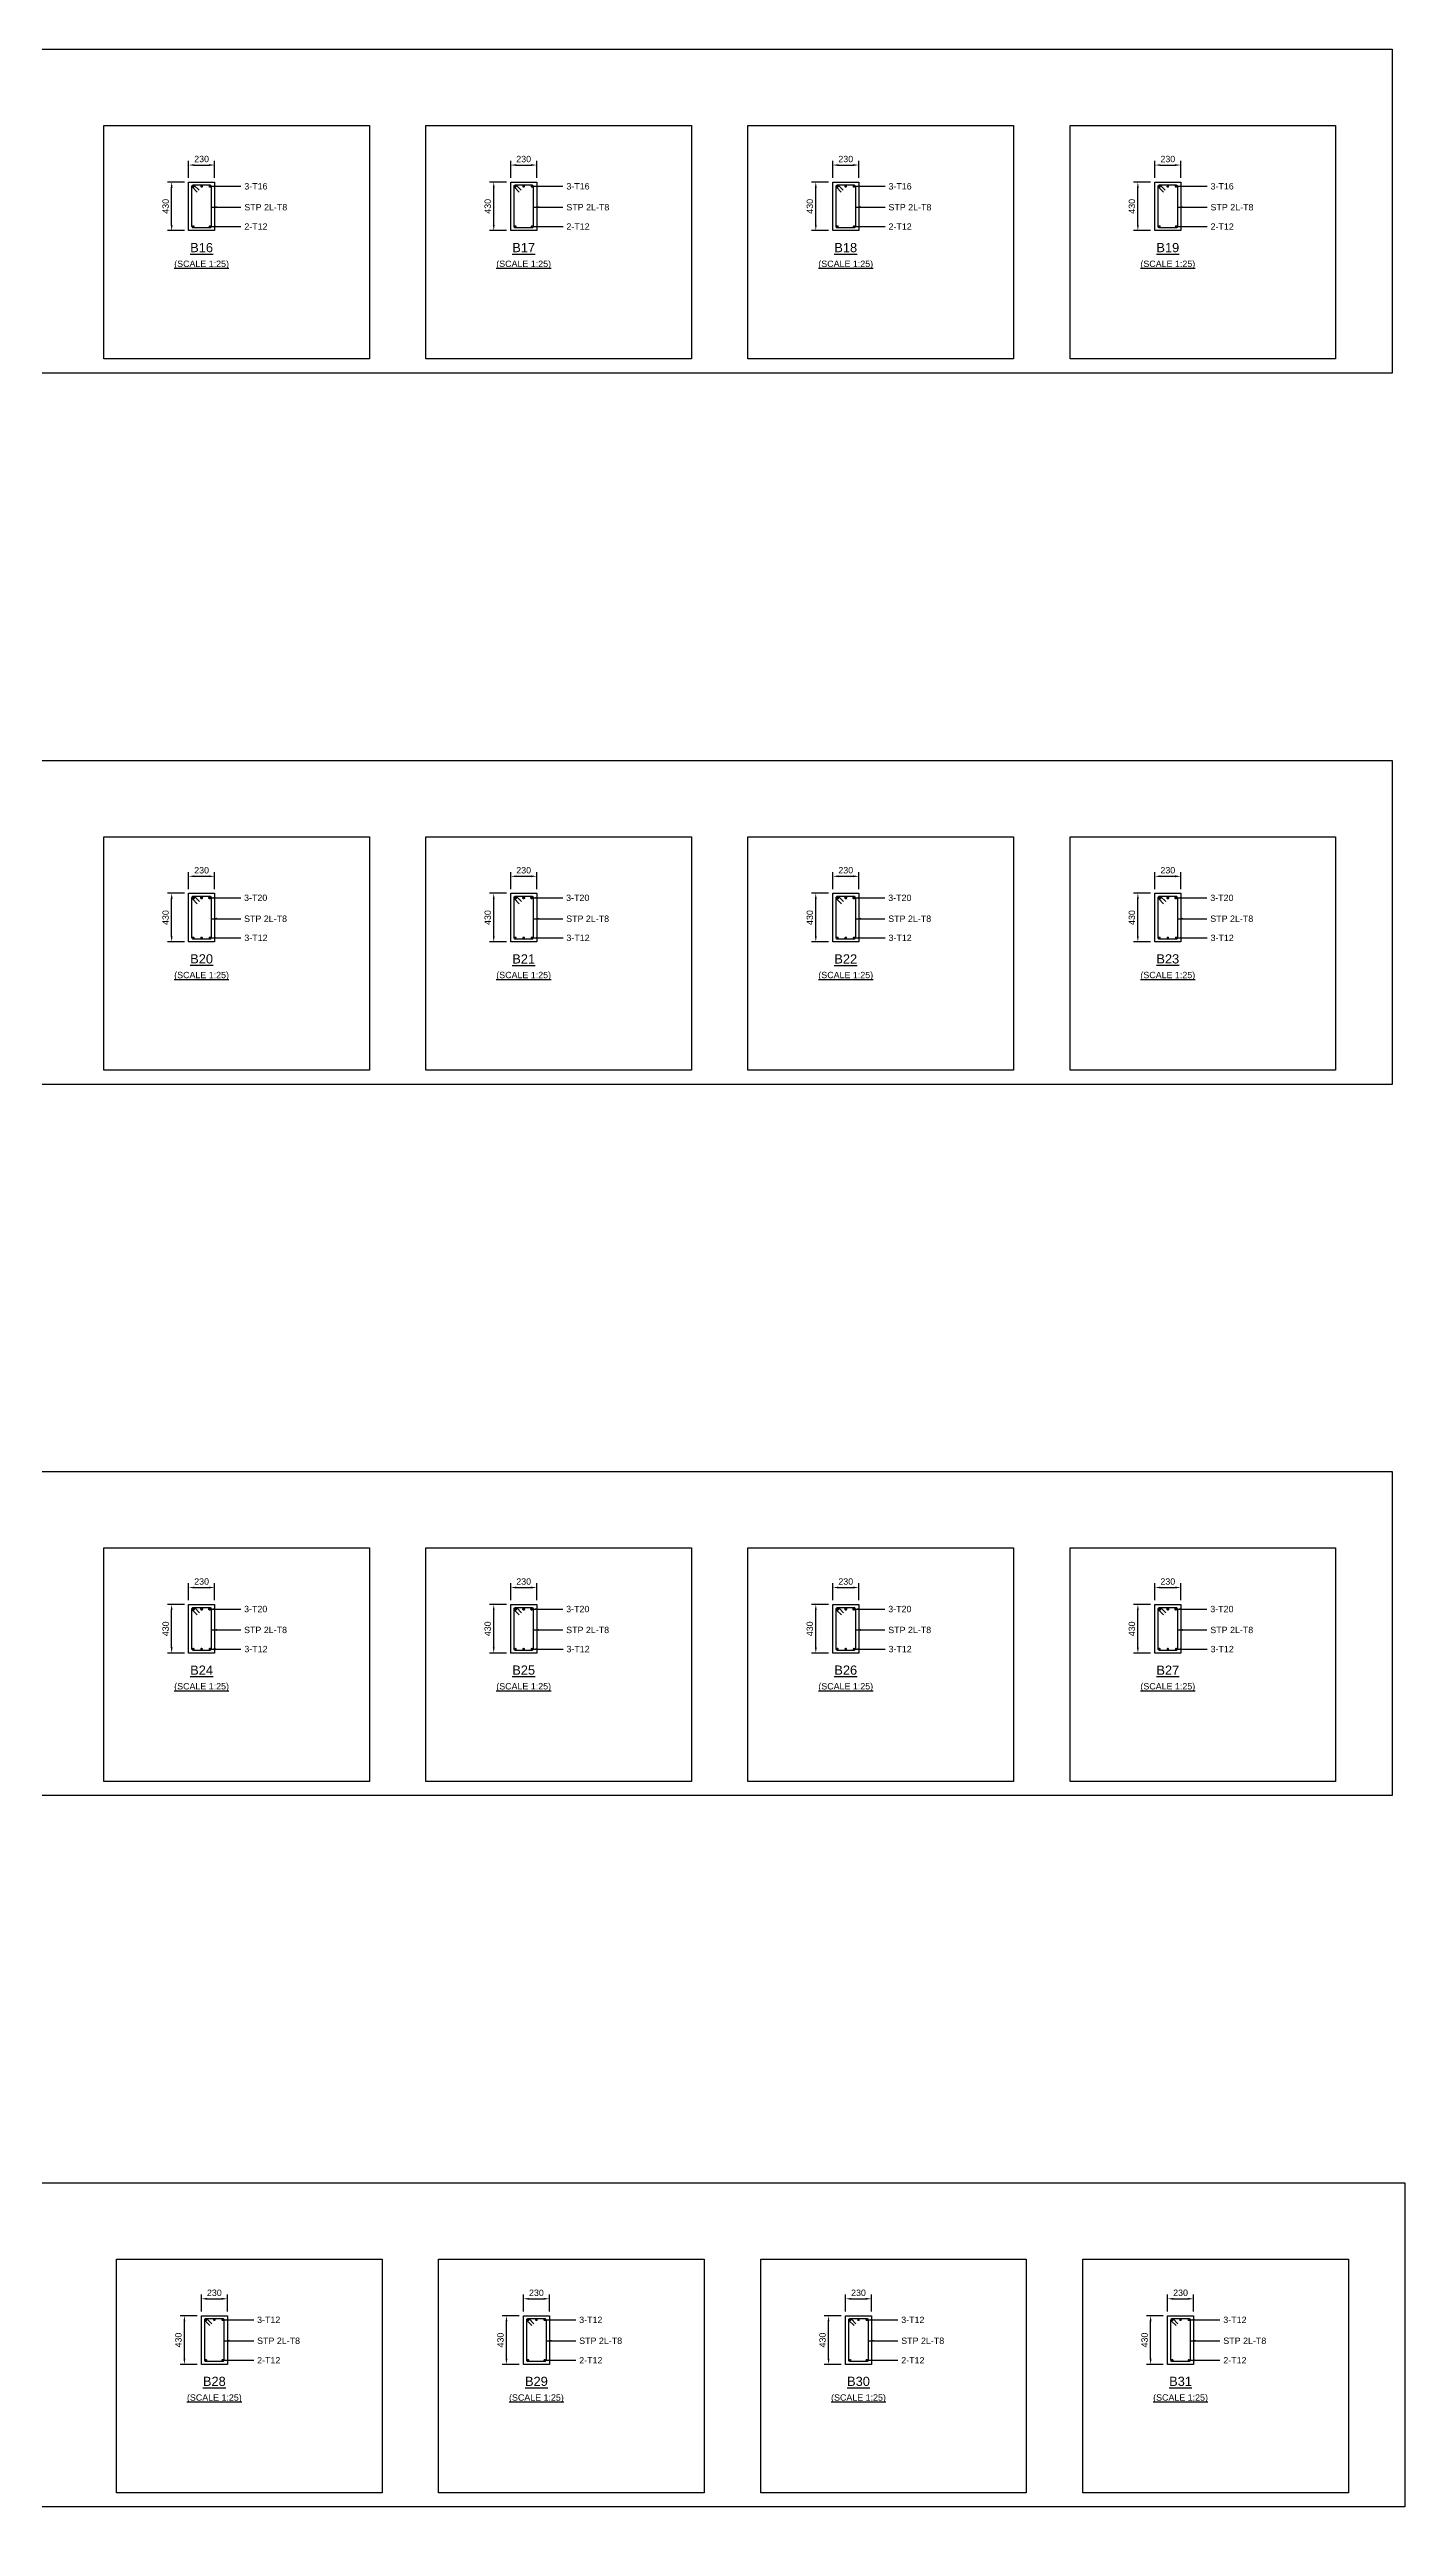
# Model space of a CAD drawing. Header units: inches. Extents: x -2000 to 93976, y -209440 to 3300.
# Drawn here: x 45988 to 93976, y -209440 to -122500 of the extents above; entities that cross this region are included whole.
import ezdxf
from ezdxf.enums import TextEntityAlignment as Align

# ---------------------------------------------------------------- set-up
doc = ezdxf.new("R2010")
doc.units = ezdxf.units.IN
doc.header["$LTSCALE"] = 1000
doc.header["$MEASUREMENT"] = 0
for name, color, linetype in [('Concrete Line', 2, 'Continuous'), ('Dimension', 31, 'Continuous'), ('Labels', 4, 'Continuous'), ('Link', 225, 'Continuous'), ('Reinforcement', 4, 'Continuous'), ('Schedule Border', 60, 'Continuous'), ('Text', 31, 'Continuous')]:
    doc.layers.add(name, color=color, linetype=linetype)
doc.styles.add('SC-SansSerif', font='SansSerif')
doc.dimstyles.new('SCBBSDimStyl', dxfattribs={"dimtxt": 225, "dimasz": 200, "dimexe": 150, "dimexo": 150, "dimgap": 100, "dimtad": 1, "dimtoh": 1, "dimdec": 0, "dimzin": 0, "dimdsep": 46, "dimtxsty": 'SC-SansSerif', "dimcen": 0.09, "dimclrd": 8, "dimclre": 8, "dimclrt": 31, "dimadec": 0, "dimazin": 0, "dimtfac": 1, "dimtdec": 0, "dimtix": 1, "dimtofl": 0, "dimtmove": 0, "dimatfit": 3, "dimfxl": 1, "dimtolj": 1, "dimtzin": 0, "dimarcsym": 0})

# ---------------------------------------------------------------- blocks, each defined once
blk = doc.blocks.new('*D97')
at = {"color": 8, "linetype": 'ByBlock', "lineweight": -2}
for p, q in [((50925, -127050), (50925, -126450)), ((51125, -126600), (51645, -126600)), ((51845, -127050), (51845, -126450))]:
    blk.add_line(p, q, dxfattribs=at)
at = {"color": 8}
for points in [[(50925, -126600), (51125, -126567), (51125, -126633)], [(51845, -126600), (51645, -126633), (51645, -126567)]]:
    blk.add_solid(points, dxfattribs=at)
at = {"layer": 'DEFPOINTS', "color": 31}
for p in [(50925, -126600), (50925, -127200), (51845, -127200)]:
    blk.add_point(p, dxfattribs=at)
at = {"color": 31, "insert": (51385, -126388), "char_height": 225, "attachment_point": 5, "style": 'SC-SansSerif'}
blk.add_mtext('\\A1;230', dxfattribs=at)
blk = doc.blocks.new('*D98')
at = {"color": 8, "linetype": 'ByBlock', "lineweight": -2}
for p, q in [((50775, -127200), (50175, -127200)), ((50325, -128720), (50325, -127400)), ((50775, -128920), (50175, -128920))]:
    blk.add_line(p, q, dxfattribs=at)
at = {"color": 8}
for points in [[(50325, -127200), (50358, -127400), (50292, -127400)], [(50325, -128920), (50292, -128720), (50358, -128720)]]:
    blk.add_solid(points, dxfattribs=at)
at = {"layer": 'DEFPOINTS', "color": 31}
for p in [(50925, -127200), (50325, -128920), (50925, -128920)]:
    blk.add_point(p, dxfattribs=at)
at = {"color": 31, "insert": (50113, -128060), "char_height": 225, "attachment_point": 5, "rotation": 90, "style": 'SC-SansSerif'}
blk.add_mtext('\\A1;430', dxfattribs=at)
blk = doc.blocks.new('*D99')
at = {"color": 8, "linetype": 'ByBlock', "lineweight": -2}
for p, q in [((62325, -127050), (62325, -126450)), ((62525, -126600), (63045, -126600)), ((63245, -127050), (63245, -126450))]:
    blk.add_line(p, q, dxfattribs=at)
at = {"color": 8}
for points in [[(62325, -126600), (62525, -126567), (62525, -126633)], [(63245, -126600), (63045, -126633), (63045, -126567)]]:
    blk.add_solid(points, dxfattribs=at)
at = {"layer": 'DEFPOINTS', "color": 31}
for p in [(62325, -126600), (62325, -127200), (63245, -127200)]:
    blk.add_point(p, dxfattribs=at)
at = {"color": 31, "insert": (62785, -126388), "char_height": 225, "attachment_point": 5, "style": 'SC-SansSerif'}
blk.add_mtext('\\A1;230', dxfattribs=at)
blk = doc.blocks.new('*D100')
at = {"color": 8, "linetype": 'ByBlock', "lineweight": -2}
for p, q in [((62175, -127200), (61575, -127200)), ((61725, -128720), (61725, -127400)), ((62175, -128920), (61575, -128920))]:
    blk.add_line(p, q, dxfattribs=at)
at = {"color": 8}
for points in [[(61725, -127200), (61758, -127400), (61692, -127400)], [(61725, -128920), (61692, -128720), (61758, -128720)]]:
    blk.add_solid(points, dxfattribs=at)
at = {"layer": 'DEFPOINTS', "color": 31}
for p in [(62325, -127200), (61725, -128920), (62325, -128920)]:
    blk.add_point(p, dxfattribs=at)
at = {"color": 31, "insert": (61513, -128060), "char_height": 225, "attachment_point": 5, "rotation": 90, "style": 'SC-SansSerif'}
blk.add_mtext('\\A1;430', dxfattribs=at)
blk = doc.blocks.new('*D101')
at = {"color": 8, "linetype": 'ByBlock', "lineweight": -2}
for p, q in [((73725, -127050), (73725, -126450)), ((73925, -126600), (74445, -126600)), ((74645, -127050), (74645, -126450))]:
    blk.add_line(p, q, dxfattribs=at)
at = {"color": 8}
for points in [[(73725, -126600), (73925, -126567), (73925, -126633)], [(74645, -126600), (74445, -126633), (74445, -126567)]]:
    blk.add_solid(points, dxfattribs=at)
at = {"layer": 'DEFPOINTS', "color": 31}
for p in [(73725, -126600), (73725, -127200), (74645, -127200)]:
    blk.add_point(p, dxfattribs=at)
at = {"color": 31, "insert": (74185, -126388), "char_height": 225, "attachment_point": 5, "style": 'SC-SansSerif'}
blk.add_mtext('\\A1;230', dxfattribs=at)
blk = doc.blocks.new('*D102')
at = {"color": 8, "linetype": 'ByBlock', "lineweight": -2}
for p, q in [((73575, -127200), (72975, -127200)), ((73125, -128720), (73125, -127400)), ((73575, -128920), (72975, -128920))]:
    blk.add_line(p, q, dxfattribs=at)
at = {"color": 8}
for points in [[(73125, -127200), (73158, -127400), (73092, -127400)], [(73125, -128920), (73092, -128720), (73158, -128720)]]:
    blk.add_solid(points, dxfattribs=at)
at = {"layer": 'DEFPOINTS', "color": 31}
for p in [(73725, -127200), (73125, -128920), (73725, -128920)]:
    blk.add_point(p, dxfattribs=at)
at = {"color": 31, "insert": (72913, -128060), "char_height": 225, "attachment_point": 5, "rotation": 90, "style": 'SC-SansSerif'}
blk.add_mtext('\\A1;430', dxfattribs=at)
blk = doc.blocks.new('*D103')
at = {"color": 8, "linetype": 'ByBlock', "lineweight": -2}
for p, q in [((85125, -127050), (85125, -126450)), ((85325, -126600), (85845, -126600)), ((86045, -127050), (86045, -126450))]:
    blk.add_line(p, q, dxfattribs=at)
at = {"color": 8}
for points in [[(85125, -126600), (85325, -126567), (85325, -126633)], [(86045, -126600), (85845, -126633), (85845, -126567)]]:
    blk.add_solid(points, dxfattribs=at)
at = {"layer": 'DEFPOINTS', "color": 31}
for p in [(85125, -126600), (85125, -127200), (86045, -127200)]:
    blk.add_point(p, dxfattribs=at)
at = {"color": 31, "insert": (85585, -126388), "char_height": 225, "attachment_point": 5, "style": 'SC-SansSerif'}
blk.add_mtext('\\A1;230', dxfattribs=at)
blk = doc.blocks.new('*D104')
at = {"color": 8, "linetype": 'ByBlock', "lineweight": -2}
for p, q in [((84975, -127200), (84375, -127200)), ((84525, -128720), (84525, -127400)), ((84975, -128920), (84375, -128920))]:
    blk.add_line(p, q, dxfattribs=at)
at = {"color": 8}
for points in [[(84525, -127200), (84558, -127400), (84492, -127400)], [(84525, -128920), (84492, -128720), (84558, -128720)]]:
    blk.add_solid(points, dxfattribs=at)
at = {"layer": 'DEFPOINTS', "color": 31}
for p in [(85125, -127200), (84525, -128920), (85125, -128920)]:
    blk.add_point(p, dxfattribs=at)
at = {"color": 31, "insert": (84313, -128060), "char_height": 225, "attachment_point": 5, "rotation": 90, "style": 'SC-SansSerif'}
blk.add_mtext('\\A1;430', dxfattribs=at)
blk = doc.blocks.new('*D117')
at = {"color": 8, "linetype": 'ByBlock', "lineweight": -2}
for p, q in [((50925, -152210), (50925, -151610)), ((51125, -151760), (51645, -151760)), ((51845, -152210), (51845, -151610))]:
    blk.add_line(p, q, dxfattribs=at)
at = {"color": 8}
for points in [[(50925, -151760), (51125, -151727), (51125, -151793)], [(51845, -151760), (51645, -151793), (51645, -151727)]]:
    blk.add_solid(points, dxfattribs=at)
at = {"layer": 'DEFPOINTS', "color": 31}
for p in [(50925, -151760), (50925, -152360), (51845, -152360)]:
    blk.add_point(p, dxfattribs=at)
at = {"color": 31, "insert": (51385, -151548), "char_height": 225, "attachment_point": 5, "style": 'SC-SansSerif'}
blk.add_mtext('\\A1;230', dxfattribs=at)
blk = doc.blocks.new('*D118')
at = {"color": 8, "linetype": 'ByBlock', "lineweight": -2}
for p, q in [((50775, -152360), (50175, -152360)), ((50325, -153880), (50325, -152560)), ((50775, -154080), (50175, -154080))]:
    blk.add_line(p, q, dxfattribs=at)
at = {"color": 8}
for points in [[(50325, -152360), (50358, -152560), (50292, -152560)], [(50325, -154080), (50292, -153880), (50358, -153880)]]:
    blk.add_solid(points, dxfattribs=at)
at = {"layer": 'DEFPOINTS', "color": 31}
for p in [(50925, -152360), (50325, -154080), (50925, -154080)]:
    blk.add_point(p, dxfattribs=at)
at = {"color": 31, "insert": (50113, -153220), "char_height": 225, "attachment_point": 5, "rotation": 90, "style": 'SC-SansSerif'}
blk.add_mtext('\\A1;430', dxfattribs=at)
blk = doc.blocks.new('*D119')
at = {"color": 8, "linetype": 'ByBlock', "lineweight": -2}
for p, q in [((62325, -152210), (62325, -151610)), ((62525, -151760), (63045, -151760)), ((63245, -152210), (63245, -151610))]:
    blk.add_line(p, q, dxfattribs=at)
at = {"color": 8}
for points in [[(62325, -151760), (62525, -151727), (62525, -151793)], [(63245, -151760), (63045, -151793), (63045, -151727)]]:
    blk.add_solid(points, dxfattribs=at)
at = {"layer": 'DEFPOINTS', "color": 31}
for p in [(62325, -151760), (62325, -152360), (63245, -152360)]:
    blk.add_point(p, dxfattribs=at)
at = {"color": 31, "insert": (62785, -151548), "char_height": 225, "attachment_point": 5, "style": 'SC-SansSerif'}
blk.add_mtext('\\A1;230', dxfattribs=at)
blk = doc.blocks.new('*D120')
at = {"color": 8, "linetype": 'ByBlock', "lineweight": -2}
for p, q in [((62175, -152360), (61575, -152360)), ((61725, -153880), (61725, -152560)), ((62175, -154080), (61575, -154080))]:
    blk.add_line(p, q, dxfattribs=at)
at = {"color": 8}
for points in [[(61725, -152360), (61758, -152560), (61692, -152560)], [(61725, -154080), (61692, -153880), (61758, -153880)]]:
    blk.add_solid(points, dxfattribs=at)
at = {"layer": 'DEFPOINTS', "color": 31}
for p in [(62325, -152360), (61725, -154080), (62325, -154080)]:
    blk.add_point(p, dxfattribs=at)
at = {"color": 31, "insert": (61513, -153220), "char_height": 225, "attachment_point": 5, "rotation": 90, "style": 'SC-SansSerif'}
blk.add_mtext('\\A1;430', dxfattribs=at)
blk = doc.blocks.new('*D121')
at = {"color": 8, "linetype": 'ByBlock', "lineweight": -2}
for p, q in [((73725, -152210), (73725, -151610)), ((73925, -151760), (74445, -151760)), ((74645, -152210), (74645, -151610))]:
    blk.add_line(p, q, dxfattribs=at)
at = {"color": 8}
for points in [[(73725, -151760), (73925, -151727), (73925, -151793)], [(74645, -151760), (74445, -151793), (74445, -151727)]]:
    blk.add_solid(points, dxfattribs=at)
at = {"layer": 'DEFPOINTS', "color": 31}
for p in [(73725, -151760), (73725, -152360), (74645, -152360)]:
    blk.add_point(p, dxfattribs=at)
at = {"color": 31, "insert": (74185, -151548), "char_height": 225, "attachment_point": 5, "style": 'SC-SansSerif'}
blk.add_mtext('\\A1;230', dxfattribs=at)
blk = doc.blocks.new('*D122')
at = {"color": 8, "linetype": 'ByBlock', "lineweight": -2}
for p, q in [((73575, -152360), (72975, -152360)), ((73125, -153880), (73125, -152560)), ((73575, -154080), (72975, -154080))]:
    blk.add_line(p, q, dxfattribs=at)
at = {"color": 8}
for points in [[(73125, -152360), (73158, -152560), (73092, -152560)], [(73125, -154080), (73092, -153880), (73158, -153880)]]:
    blk.add_solid(points, dxfattribs=at)
at = {"layer": 'DEFPOINTS', "color": 31}
for p in [(73725, -152360), (73125, -154080), (73725, -154080)]:
    blk.add_point(p, dxfattribs=at)
at = {"color": 31, "insert": (72913, -153220), "char_height": 225, "attachment_point": 5, "rotation": 90, "style": 'SC-SansSerif'}
blk.add_mtext('\\A1;430', dxfattribs=at)
blk = doc.blocks.new('*D123')
at = {"color": 8, "linetype": 'ByBlock', "lineweight": -2}
for p, q in [((85125, -152210), (85125, -151610)), ((85325, -151760), (85845, -151760)), ((86045, -152210), (86045, -151610))]:
    blk.add_line(p, q, dxfattribs=at)
at = {"color": 8}
for points in [[(85125, -151760), (85325, -151727), (85325, -151793)], [(86045, -151760), (85845, -151793), (85845, -151727)]]:
    blk.add_solid(points, dxfattribs=at)
at = {"layer": 'DEFPOINTS', "color": 31}
for p in [(85125, -151760), (85125, -152360), (86045, -152360)]:
    blk.add_point(p, dxfattribs=at)
at = {"color": 31, "insert": (85585, -151548), "char_height": 225, "attachment_point": 5, "style": 'SC-SansSerif'}
blk.add_mtext('\\A1;230', dxfattribs=at)
blk = doc.blocks.new('*D124')
at = {"color": 8, "linetype": 'ByBlock', "lineweight": -2}
for p, q in [((84975, -152360), (84375, -152360)), ((84525, -153880), (84525, -152560)), ((84975, -154080), (84375, -154080))]:
    blk.add_line(p, q, dxfattribs=at)
at = {"color": 8}
for points in [[(84525, -152360), (84558, -152560), (84492, -152560)], [(84525, -154080), (84492, -153880), (84558, -153880)]]:
    blk.add_solid(points, dxfattribs=at)
at = {"layer": 'DEFPOINTS', "color": 31}
for p in [(85125, -152360), (84525, -154080), (85125, -154080)]:
    blk.add_point(p, dxfattribs=at)
at = {"color": 31, "insert": (84313, -153220), "char_height": 225, "attachment_point": 5, "rotation": 90, "style": 'SC-SansSerif'}
blk.add_mtext('\\A1;430', dxfattribs=at)
blk = doc.blocks.new('*D143')
at = {"color": 8, "linetype": 'ByBlock', "lineweight": -2}
for p, q in [((50925, -177370), (50925, -176770)), ((51125, -176920), (51645, -176920)), ((51845, -177370), (51845, -176770))]:
    blk.add_line(p, q, dxfattribs=at)
at = {"color": 8}
for points in [[(50925, -176920), (51125, -176887), (51125, -176953)], [(51845, -176920), (51645, -176953), (51645, -176887)]]:
    blk.add_solid(points, dxfattribs=at)
at = {"layer": 'DEFPOINTS', "color": 31}
for p in [(50925, -176920), (50925, -177520), (51845, -177520)]:
    blk.add_point(p, dxfattribs=at)
at = {"color": 31, "insert": (51385, -176708), "char_height": 225, "attachment_point": 5, "style": 'SC-SansSerif'}
blk.add_mtext('\\A1;230', dxfattribs=at)
blk = doc.blocks.new('*D144')
at = {"color": 8, "linetype": 'ByBlock', "lineweight": -2}
for p, q in [((50775, -177520), (50175, -177520)), ((50325, -179040), (50325, -177720)), ((50775, -179240), (50175, -179240))]:
    blk.add_line(p, q, dxfattribs=at)
at = {"color": 8}
for points in [[(50325, -177520), (50358, -177720), (50292, -177720)], [(50325, -179240), (50292, -179040), (50358, -179040)]]:
    blk.add_solid(points, dxfattribs=at)
at = {"layer": 'DEFPOINTS', "color": 31}
for p in [(50925, -177520), (50325, -179240), (50925, -179240)]:
    blk.add_point(p, dxfattribs=at)
at = {"color": 31, "insert": (50113, -178380), "char_height": 225, "attachment_point": 5, "rotation": 90, "style": 'SC-SansSerif'}
blk.add_mtext('\\A1;430', dxfattribs=at)
blk = doc.blocks.new('*D145')
at = {"color": 8, "linetype": 'ByBlock', "lineweight": -2}
for p, q in [((62325, -177370), (62325, -176770)), ((62525, -176920), (63045, -176920)), ((63245, -177370), (63245, -176770))]:
    blk.add_line(p, q, dxfattribs=at)
at = {"color": 8}
for points in [[(62325, -176920), (62525, -176887), (62525, -176953)], [(63245, -176920), (63045, -176953), (63045, -176887)]]:
    blk.add_solid(points, dxfattribs=at)
at = {"layer": 'DEFPOINTS', "color": 31}
for p in [(62325, -176920), (62325, -177520), (63245, -177520)]:
    blk.add_point(p, dxfattribs=at)
at = {"color": 31, "insert": (62785, -176708), "char_height": 225, "attachment_point": 5, "style": 'SC-SansSerif'}
blk.add_mtext('\\A1;230', dxfattribs=at)
blk = doc.blocks.new('*D146')
at = {"color": 8, "linetype": 'ByBlock', "lineweight": -2}
for p, q in [((62175, -177520), (61575, -177520)), ((61725, -179040), (61725, -177720)), ((62175, -179240), (61575, -179240))]:
    blk.add_line(p, q, dxfattribs=at)
at = {"color": 8}
for points in [[(61725, -177520), (61758, -177720), (61692, -177720)], [(61725, -179240), (61692, -179040), (61758, -179040)]]:
    blk.add_solid(points, dxfattribs=at)
at = {"layer": 'DEFPOINTS', "color": 31}
for p in [(62325, -177520), (61725, -179240), (62325, -179240)]:
    blk.add_point(p, dxfattribs=at)
at = {"color": 31, "insert": (61513, -178380), "char_height": 225, "attachment_point": 5, "rotation": 90, "style": 'SC-SansSerif'}
blk.add_mtext('\\A1;430', dxfattribs=at)
blk = doc.blocks.new('*D147')
at = {"color": 8, "linetype": 'ByBlock', "lineweight": -2}
for p, q in [((73725, -177370), (73725, -176770)), ((73925, -176920), (74445, -176920)), ((74645, -177370), (74645, -176770))]:
    blk.add_line(p, q, dxfattribs=at)
at = {"color": 8}
for points in [[(73725, -176920), (73925, -176887), (73925, -176953)], [(74645, -176920), (74445, -176953), (74445, -176887)]]:
    blk.add_solid(points, dxfattribs=at)
at = {"layer": 'DEFPOINTS', "color": 31}
for p in [(73725, -176920), (73725, -177520), (74645, -177520)]:
    blk.add_point(p, dxfattribs=at)
at = {"color": 31, "insert": (74185, -176708), "char_height": 225, "attachment_point": 5, "style": 'SC-SansSerif'}
blk.add_mtext('\\A1;230', dxfattribs=at)
blk = doc.blocks.new('*D148')
at = {"color": 8, "linetype": 'ByBlock', "lineweight": -2}
for p, q in [((73575, -177520), (72975, -177520)), ((73125, -179040), (73125, -177720)), ((73575, -179240), (72975, -179240))]:
    blk.add_line(p, q, dxfattribs=at)
at = {"color": 8}
for points in [[(73125, -177520), (73158, -177720), (73092, -177720)], [(73125, -179240), (73092, -179040), (73158, -179040)]]:
    blk.add_solid(points, dxfattribs=at)
at = {"layer": 'DEFPOINTS', "color": 31}
for p in [(73725, -177520), (73125, -179240), (73725, -179240)]:
    blk.add_point(p, dxfattribs=at)
at = {"color": 31, "insert": (72913, -178380), "char_height": 225, "attachment_point": 5, "rotation": 90, "style": 'SC-SansSerif'}
blk.add_mtext('\\A1;430', dxfattribs=at)
blk = doc.blocks.new('*D149')
at = {"color": 8, "linetype": 'ByBlock', "lineweight": -2}
for p, q in [((85125, -177370), (85125, -176770)), ((85325, -176920), (85845, -176920)), ((86045, -177370), (86045, -176770))]:
    blk.add_line(p, q, dxfattribs=at)
at = {"color": 8}
for points in [[(85125, -176920), (85325, -176887), (85325, -176953)], [(86045, -176920), (85845, -176953), (85845, -176887)]]:
    blk.add_solid(points, dxfattribs=at)
at = {"layer": 'DEFPOINTS', "color": 31}
for p in [(85125, -176920), (85125, -177520), (86045, -177520)]:
    blk.add_point(p, dxfattribs=at)
at = {"color": 31, "insert": (85585, -176708), "char_height": 225, "attachment_point": 5, "style": 'SC-SansSerif'}
blk.add_mtext('\\A1;230', dxfattribs=at)
blk = doc.blocks.new('*D150')
at = {"color": 8, "linetype": 'ByBlock', "lineweight": -2}
for p, q in [((84975, -177520), (84375, -177520)), ((84525, -179040), (84525, -177720)), ((84975, -179240), (84375, -179240))]:
    blk.add_line(p, q, dxfattribs=at)
at = {"color": 8}
for points in [[(84525, -177520), (84558, -177720), (84492, -177720)], [(84525, -179240), (84492, -179040), (84558, -179040)]]:
    blk.add_solid(points, dxfattribs=at)
at = {"layer": 'DEFPOINTS', "color": 31}
for p in [(85125, -177520), (84525, -179240), (85125, -179240)]:
    blk.add_point(p, dxfattribs=at)
at = {"color": 31, "insert": (84313, -178380), "char_height": 225, "attachment_point": 5, "rotation": 90, "style": 'SC-SansSerif'}
blk.add_mtext('\\A1;430', dxfattribs=at)
blk = doc.blocks.new('*D167')
at = {"color": 8, "linetype": 'ByBlock', "lineweight": -2}
for p, q in [((51376, -202530), (51376, -201930)), ((51576, -202080), (52096, -202080)), ((52296, -202530), (52296, -201930))]:
    blk.add_line(p, q, dxfattribs=at)
at = {"color": 8}
for points in [[(51376, -202080), (51576, -202047), (51576, -202113)], [(52296, -202080), (52096, -202113), (52096, -202047)]]:
    blk.add_solid(points, dxfattribs=at)
at = {"layer": 'DEFPOINTS', "color": 31}
for p in [(51376, -202080), (51376, -202680), (52296, -202680)]:
    blk.add_point(p, dxfattribs=at)
at = {"color": 31, "insert": (51836, -201868), "char_height": 225, "attachment_point": 5, "style": 'SC-SansSerif'}
blk.add_mtext('\\A1;230', dxfattribs=at)
blk = doc.blocks.new('*D168')
at = {"color": 8, "linetype": 'ByBlock', "lineweight": -2}
for p, q in [((51226, -202680), (50626, -202680)), ((50776, -204200), (50776, -202880)), ((51226, -204400), (50626, -204400))]:
    blk.add_line(p, q, dxfattribs=at)
at = {"color": 8}
for points in [[(50776, -202680), (50809, -202880), (50743, -202880)], [(50776, -204400), (50743, -204200), (50809, -204200)]]:
    blk.add_solid(points, dxfattribs=at)
at = {"layer": 'DEFPOINTS', "color": 31}
for p in [(51376, -202680), (50776, -204400), (51376, -204400)]:
    blk.add_point(p, dxfattribs=at)
at = {"color": 31, "insert": (50564, -203540), "char_height": 225, "attachment_point": 5, "rotation": 90, "style": 'SC-SansSerif'}
blk.add_mtext('\\A1;430', dxfattribs=at)
blk = doc.blocks.new('*D169')
at = {"color": 8, "linetype": 'ByBlock', "lineweight": -2}
for p, q in [((62776, -202530), (62776, -201930)), ((62976, -202080), (63496, -202080)), ((63696, -202530), (63696, -201930))]:
    blk.add_line(p, q, dxfattribs=at)
at = {"color": 8}
for points in [[(62776, -202080), (62976, -202047), (62976, -202113)], [(63696, -202080), (63496, -202113), (63496, -202047)]]:
    blk.add_solid(points, dxfattribs=at)
at = {"layer": 'DEFPOINTS', "color": 31}
for p in [(62776, -202080), (62776, -202680), (63696, -202680)]:
    blk.add_point(p, dxfattribs=at)
at = {"color": 31, "insert": (63236, -201868), "char_height": 225, "attachment_point": 5, "style": 'SC-SansSerif'}
blk.add_mtext('\\A1;230', dxfattribs=at)
blk = doc.blocks.new('*D170')
at = {"color": 8, "linetype": 'ByBlock', "lineweight": -2}
for p, q in [((62626, -202680), (62026, -202680)), ((62176, -204200), (62176, -202880)), ((62626, -204400), (62026, -204400))]:
    blk.add_line(p, q, dxfattribs=at)
at = {"color": 8}
for points in [[(62176, -202680), (62209, -202880), (62143, -202880)], [(62176, -204400), (62143, -204200), (62209, -204200)]]:
    blk.add_solid(points, dxfattribs=at)
at = {"layer": 'DEFPOINTS', "color": 31}
for p in [(62776, -202680), (62176, -204400), (62776, -204400)]:
    blk.add_point(p, dxfattribs=at)
at = {"color": 31, "insert": (61964, -203540), "char_height": 225, "attachment_point": 5, "rotation": 90, "style": 'SC-SansSerif'}
blk.add_mtext('\\A1;430', dxfattribs=at)
blk = doc.blocks.new('*D171')
at = {"color": 8, "linetype": 'ByBlock', "lineweight": -2}
for p, q in [((74176, -202530), (74176, -201930)), ((74376, -202080), (74896, -202080)), ((75096, -202530), (75096, -201930))]:
    blk.add_line(p, q, dxfattribs=at)
at = {"color": 8}
for points in [[(74176, -202080), (74376, -202047), (74376, -202113)], [(75096, -202080), (74896, -202113), (74896, -202047)]]:
    blk.add_solid(points, dxfattribs=at)
at = {"layer": 'DEFPOINTS', "color": 31}
for p in [(74176, -202080), (74176, -202680), (75096, -202680)]:
    blk.add_point(p, dxfattribs=at)
at = {"color": 31, "insert": (74636, -201868), "char_height": 225, "attachment_point": 5, "style": 'SC-SansSerif'}
blk.add_mtext('\\A1;230', dxfattribs=at)
blk = doc.blocks.new('*D172')
at = {"color": 8, "linetype": 'ByBlock', "lineweight": -2}
for p, q in [((74026, -202680), (73426, -202680)), ((73576, -204200), (73576, -202880)), ((74026, -204400), (73426, -204400))]:
    blk.add_line(p, q, dxfattribs=at)
at = {"color": 8}
for points in [[(73576, -202680), (73609, -202880), (73543, -202880)], [(73576, -204400), (73543, -204200), (73609, -204200)]]:
    blk.add_solid(points, dxfattribs=at)
at = {"layer": 'DEFPOINTS', "color": 31}
for p in [(74176, -202680), (73576, -204400), (74176, -204400)]:
    blk.add_point(p, dxfattribs=at)
at = {"color": 31, "insert": (73364, -203540), "char_height": 225, "attachment_point": 5, "rotation": 90, "style": 'SC-SansSerif'}
blk.add_mtext('\\A1;430', dxfattribs=at)
blk = doc.blocks.new('*D173')
at = {"color": 8, "linetype": 'ByBlock', "lineweight": -2}
for p, q in [((85576, -202530), (85576, -201930)), ((85776, -202080), (86296, -202080)), ((86496, -202530), (86496, -201930))]:
    blk.add_line(p, q, dxfattribs=at)
at = {"color": 8}
for points in [[(85576, -202080), (85776, -202047), (85776, -202113)], [(86496, -202080), (86296, -202113), (86296, -202047)]]:
    blk.add_solid(points, dxfattribs=at)
at = {"layer": 'DEFPOINTS', "color": 31}
for p in [(85576, -202080), (85576, -202680), (86496, -202680)]:
    blk.add_point(p, dxfattribs=at)
at = {"color": 31, "insert": (86036, -201868), "char_height": 225, "attachment_point": 5, "style": 'SC-SansSerif'}
blk.add_mtext('\\A1;230', dxfattribs=at)
blk = doc.blocks.new('*D174')
at = {"color": 8, "linetype": 'ByBlock', "lineweight": -2}
for p, q in [((85426, -202680), (84826, -202680)), ((84976, -204200), (84976, -202880)), ((85426, -204400), (84826, -204400))]:
    blk.add_line(p, q, dxfattribs=at)
at = {"color": 8}
for points in [[(84976, -202680), (85009, -202880), (84943, -202880)], [(84976, -204400), (84943, -204200), (85009, -204200)]]:
    blk.add_solid(points, dxfattribs=at)
at = {"layer": 'DEFPOINTS', "color": 31}
for p in [(85576, -202680), (84976, -204400), (85576, -204400)]:
    blk.add_point(p, dxfattribs=at)
at = {"color": 31, "insert": (84764, -203540), "char_height": 225, "attachment_point": 5, "rotation": 90, "style": 'SC-SansSerif'}
blk.add_mtext('\\A1;430', dxfattribs=at)

msp = doc.modelspace()

# ---------------------------------------------------------------- linework, layer by layer
at = {"layer": 'Concrete Line'}
for points in [[(50925, -127200), (51845, -127200), (51845, -128920), (50925, -128920)], [(62325, -127200), (63245, -127200), (63245, -128920), (62325, -128920)], [(73725, -127200), (74645, -127200), (74645, -128920), (73725, -128920)], [(85125, -127200), (86045, -127200), (86045, -128920), (85125, -128920)], [(50925, -152360), (51845, -152360), (51845, -154080), (50925, -154080)], [(62325, -152360), (63245, -152360), (63245, -154080), (62325, -154080)], [(73725, -152360), (74645, -152360), (74645, -154080), (73725, -154080)], [(85125, -152360), (86045, -152360), (86045, -154080), (85125, -154080)], [(50925, -177520), (51845, -177520), (51845, -179240), (50925, -179240)], [(62325, -177520), (63245, -177520), (63245, -179240), (62325, -179240)], [(73725, -177520), (74645, -177520), (74645, -179240), (73725, -179240)], [(85125, -177520), (86045, -177520), (86045, -179240), (85125, -179240)], [(51376, -202680), (52296, -202680), (52296, -204400), (51376, -204400)], [(62776, -202680), (63696, -202680), (63696, -204400), (62776, -204400)], [(74176, -202680), (75096, -202680), (75096, -204400), (74176, -204400)], [(85576, -202680), (86496, -202680), (86496, -204400), (85576, -204400)]]:
    msp.add_lwpolyline(points, close=True, dxfattribs=at)
at = {"layer": 'Link'}
for points in [[(51228.6, -127555.7), (51059, -127385.9, -0.6679247), (51093, -127304), (51677, -127304, -0.4142136), (51725, -127352), (51725, -128776, -0.4142136), (51679, -128822), (51091, -128822, -0.4142136), (51045, -128776), (51045, -127352, -0.6684326), (51127, -127318.1), (51296.6, -127487.9)], [(62628.6, -127555.7), (62459, -127385.9, -0.6679247), (62493, -127304), (63077, -127304, -0.4142136), (63125, -127352), (63125, -128776, -0.4142136), (63079, -128822), (62491, -128822, -0.4142136), (62445, -128776), (62445, -127352, -0.6684326), (62527, -127318.1), (62696.6, -127487.9)], [(74028.6, -127555.7), (73859, -127385.9, -0.6679247), (73893, -127304), (74477, -127304, -0.4142136), (74525, -127352), (74525, -128776, -0.4142136), (74479, -128822), (73891, -128822, -0.4142136), (73845, -128776), (73845, -127352, -0.6684326), (73927, -127318.1), (74096.6, -127487.9)], [(85428.6, -127555.7), (85259, -127385.9, -0.6679247), (85293, -127304), (85877, -127304, -0.4142136), (85925, -127352), (85925, -128776, -0.4142136), (85879, -128822), (85291, -128822, -0.4142136), (85245, -128776), (85245, -127352, -0.6684326), (85327, -127318.1), (85496.6, -127487.9)], [(51230.4, -152729.8), (51061.3, -152559.5, -0.6669025), (51101, -152464), (51669, -152464, -0.4142136), (51725, -152520), (51725, -153936, -0.4142136), (51679, -153982), (51091, -153982, -0.4142136), (51045, -153936), (51045, -152520, -0.6694563), (51140.7, -152480.5), (51309.9, -152650.8)], [(62630.4, -152729.8), (62461.3, -152559.5, -0.6669025), (62501, -152464), (63069, -152464, -0.4142136), (63125, -152520), (63125, -153936, -0.4142136), (63079, -153982), (62491, -153982, -0.4142136), (62445, -153936), (62445, -152520, -0.6694563), (62540.7, -152480.5), (62709.9, -152650.8)], [(74030.4, -152729.8), (73861.3, -152559.5, -0.6669025), (73901, -152464), (74469, -152464, -0.4142136), (74525, -152520), (74525, -153936, -0.4142136), (74479, -153982), (73891, -153982, -0.4142136), (73845, -153936), (73845, -152520, -0.6694563), (73940.7, -152480.5), (74109.9, -152650.8)], [(85430.4, -152729.8), (85261.3, -152559.5, -0.6669025), (85301, -152464), (85869, -152464, -0.4142136), (85925, -152520), (85925, -153936, -0.4142136), (85879, -153982), (85291, -153982, -0.4142136), (85245, -153936), (85245, -152520, -0.6694563), (85340.7, -152480.5), (85509.9, -152650.8)], [(51230.4, -177889.8), (51061.3, -177719.5, -0.6669025), (51101, -177624), (51669, -177624, -0.4142136), (51725, -177680), (51725, -179096, -0.4142136), (51679, -179142), (51091, -179142, -0.4142136), (51045, -179096), (51045, -177680, -0.6694563), (51140.7, -177640.5), (51309.9, -177810.8)], [(62630.4, -177889.8), (62461.3, -177719.5, -0.6669025), (62501, -177624), (63069, -177624, -0.4142136), (63125, -177680), (63125, -179096, -0.4142136), (63079, -179142), (62491, -179142, -0.4142136), (62445, -179096), (62445, -177680, -0.6694563), (62540.7, -177640.5), (62709.9, -177810.8)], [(74030.4, -177889.8), (73861.3, -177719.5, -0.6669025), (73901, -177624), (74469, -177624, -0.4142136), (74525, -177680), (74525, -179096, -0.4142136), (74479, -179142), (73891, -179142, -0.4142136), (73845, -179096), (73845, -177680, -0.6694563), (73940.7, -177640.5), (74109.9, -177810.8)], [(85430.4, -177889.8), (85261.3, -177719.5, -0.6669025), (85301, -177624), (85869, -177624, -0.4142136), (85925, -177680), (85925, -179096, -0.4142136), (85879, -179142), (85291, -179142, -0.4142136), (85245, -179096), (85245, -177680, -0.6694563), (85340.7, -177640.5), (85509.9, -177810.8)], [(51679.2, -203026.2), (51509.5, -202856.5, -0.6681786), (51542, -202778), (52130, -202778, -0.4142136), (52176, -202824), (52176, -204256, -0.4142136), (52130, -204302), (51542, -204302, -0.4142136), (51496, -204256), (51496, -202824, -0.6681786), (51574.5, -202791.5), (51744.2, -202961.2)], [(63079.2, -203026.2), (62909.5, -202856.5, -0.6681786), (62942, -202778), (63530, -202778, -0.4142136), (63576, -202824), (63576, -204256, -0.4142136), (63530, -204302), (62942, -204302, -0.4142136), (62896, -204256), (62896, -202824, -0.6681786), (62974.5, -202791.5), (63144.2, -202961.2)], [(74479.2, -203026.2), (74309.5, -202856.5, -0.6681786), (74342, -202778), (74930, -202778, -0.4142136), (74976, -202824), (74976, -204256, -0.4142136), (74930, -204302), (74342, -204302, -0.4142136), (74296, -204256), (74296, -202824, -0.6681786), (74374.5, -202791.5), (74544.2, -202961.2)], [(85879.2, -203026.2), (85709.5, -202856.5, -0.6681786), (85742, -202778), (86330, -202778, -0.4142136), (86376, -202824), (86376, -204256, -0.4142136), (86330, -204302), (85742, -204302, -0.4142136), (85696, -204256), (85696, -202824, -0.6681786), (85774.5, -202791.5), (85944.2, -202961.2)]]:
    msp.add_lwpolyline(points, format="xyb", dxfattribs=at)
at = {"layer": 'Reinforcement'}
for points, const_width in [([(51069, -127352, 1), (51117, -127352, 1)], 48), ([(51361, -127352, 1), (51409, -127352, 1)], 48), ([(51653, -127352, 1), (51701, -127352, 1)], 48), ([(62469, -127352, 1), (62517, -127352, 1)], 48), ([(62761, -127352, 1), (62809, -127352, 1)], 48), ([(63053, -127352, 1), (63101, -127352, 1)], 48), ([(73869, -127352, 1), (73917, -127352, 1)], 48), ([(74161, -127352, 1), (74209, -127352, 1)], 48), ([(74453, -127352, 1), (74501, -127352, 1)], 48), ([(85269, -127352, 1), (85317, -127352, 1)], 48), ([(85561, -127352, 1), (85609, -127352, 1)], 48), ([(85853, -127352, 1), (85901, -127352, 1)], 48), ([(51068, -128776, 1), (51114, -128776, 1)], 46), ([(51656, -128776, 1), (51702, -128776, 1)], 46), ([(62468, -128776, 1), (62514, -128776, 1)], 46), ([(63056, -128776, 1), (63102, -128776, 1)], 46), ([(73868, -128776, 1), (73914, -128776, 1)], 46), ([(74456, -128776, 1), (74502, -128776, 1)], 46), ([(85268, -128776, 1), (85314, -128776, 1)], 46), ([(85856, -128776, 1), (85902, -128776, 1)], 46), ([(51073, -152520, 1), (51129, -152520, 1)], 56), ([(51357, -152520, 1), (51413, -152520, 1)], 56), ([(51641, -152520, 1), (51697, -152520, 1)], 56), ([(62473, -152520, 1), (62529, -152520, 1)], 56), ([(62757, -152520, 1), (62813, -152520, 1)], 56), ([(63041, -152520, 1), (63097, -152520, 1)], 56), ([(73873, -152520, 1), (73929, -152520, 1)], 56), ([(74157, -152520, 1), (74213, -152520, 1)], 56), ([(74441, -152520, 1), (74497, -152520, 1)], 56), ([(85273, -152520, 1), (85329, -152520, 1)], 56), ([(85557, -152520, 1), (85613, -152520, 1)], 56), ([(85841, -152520, 1), (85897, -152520, 1)], 56), ([(51068, -153936, 1), (51114, -153936, 1)], 46), ([(51362, -153936, 1), (51408, -153936, 1)], 46), ([(51656, -153936, 1), (51702, -153936, 1)], 46), ([(62468, -153936, 1), (62514, -153936, 1)], 46), ([(62762, -153936, 1), (62808, -153936, 1)], 46), ([(63056, -153936, 1), (63102, -153936, 1)], 46), ([(73868, -153936, 1), (73914, -153936, 1)], 46), ([(74162, -153936, 1), (74208, -153936, 1)], 46), ([(74456, -153936, 1), (74502, -153936, 1)], 46), ([(85268, -153936, 1), (85314, -153936, 1)], 46), ([(85562, -153936, 1), (85608, -153936, 1)], 46), ([(85856, -153936, 1), (85902, -153936, 1)], 46), ([(51073, -177680, 1), (51129, -177680, 1)], 56), ([(51357, -177680, 1), (51413, -177680, 1)], 56), ([(51641, -177680, 1), (51697, -177680, 1)], 56), ([(62473, -177680, 1), (62529, -177680, 1)], 56), ([(62757, -177680, 1), (62813, -177680, 1)], 56), ([(63041, -177680, 1), (63097, -177680, 1)], 56), ([(73873, -177680, 1), (73929, -177680, 1)], 56), ([(74157, -177680, 1), (74213, -177680, 1)], 56), ([(74441, -177680, 1), (74497, -177680, 1)], 56), ([(85273, -177680, 1), (85329, -177680, 1)], 56), ([(85557, -177680, 1), (85613, -177680, 1)], 56), ([(85841, -177680, 1), (85897, -177680, 1)], 56), ([(51068, -179096, 1), (51114, -179096, 1)], 46), ([(51362, -179096, 1), (51408, -179096, 1)], 46), ([(51656, -179096, 1), (51702, -179096, 1)], 46), ([(62468, -179096, 1), (62514, -179096, 1)], 46), ([(62762, -179096, 1), (62808, -179096, 1)], 46), ([(63056, -179096, 1), (63102, -179096, 1)], 46), ([(73868, -179096, 1), (73914, -179096, 1)], 46), ([(74162, -179096, 1), (74208, -179096, 1)], 46), ([(74456, -179096, 1), (74502, -179096, 1)], 46), ([(85268, -179096, 1), (85314, -179096, 1)], 46), ([(85562, -179096, 1), (85608, -179096, 1)], 46), ([(85856, -179096, 1), (85902, -179096, 1)], 46), ([(51519, -202824, 1), (51565, -202824, 1)], 46), ([(51813, -202824, 1), (51859, -202824, 1)], 46), ([(52107, -202824, 1), (52153, -202824, 1)], 46), ([(62919, -202824, 1), (62965, -202824, 1)], 46), ([(63213, -202824, 1), (63259, -202824, 1)], 46), ([(63507, -202824, 1), (63553, -202824, 1)], 46), ([(74319, -202824, 1), (74365, -202824, 1)], 46), ([(74613, -202824, 1), (74659, -202824, 1)], 46), ([(74907, -202824, 1), (74953, -202824, 1)], 46), ([(85719, -202824, 1), (85765, -202824, 1)], 46), ([(86013, -202824, 1), (86059, -202824, 1)], 46), ([(86307, -202824, 1), (86353, -202824, 1)], 46), ([(51519, -204256, 1), (51565, -204256, 1)], 46), ([(52107, -204256, 1), (52153, -204256, 1)], 46), ([(62919, -204256, 1), (62965, -204256, 1)], 46), ([(63507, -204256, 1), (63553, -204256, 1)], 46), ([(74319, -204256, 1), (74365, -204256, 1)], 46), ([(74907, -204256, 1), (74953, -204256, 1)], 46), ([(85719, -204256, 1), (85765, -204256, 1)], 46), ([(86307, -204256, 1), (86353, -204256, 1)], 46)]:
    msp.add_lwpolyline(points, format="xyb", close=True, dxfattribs=dict(at, const_width=const_width))
at = {"layer": 'Schedule Border'}
for points in [[(-2000, -122500), (93525, -122500), (93525, -133960), (-2000, -133960)], [(47925, -125200), (57325, -125200), (57325, -133460), (47925, -133460)], [(59325, -125200), (68725, -125200), (68725, -133460), (59325, -133460)], [(70725, -125200), (80125, -125200), (80125, -133460), (70725, -133460)], [(82125, -125200), (91525, -125200), (91525, -133460), (82125, -133460)], [(-2000, -147660), (93525, -147660), (93525, -159120), (-2000, -159120)], [(47925, -150360), (57325, -150360), (57325, -158620), (47925, -158620)], [(59325, -150360), (68725, -150360), (68725, -158620), (59325, -158620)], [(70725, -150360), (80125, -150360), (80125, -158620), (70725, -158620)], [(82125, -150360), (91525, -150360), (91525, -158620), (82125, -158620)], [(-2000, -172820), (93525, -172820), (93525, -184280), (-2000, -184280)], [(47925, -175520), (57325, -175520), (57325, -183780), (47925, -183780)], [(59325, -175520), (68725, -175520), (68725, -183780), (59325, -183780)], [(70725, -175520), (80125, -175520), (80125, -183780), (70725, -183780)], [(82125, -175520), (91525, -175520), (91525, -183780), (82125, -183780)], [(-2000, -197980), (93976, -197980), (93976, -209440), (-2000, -209440)], [(48376, -200680), (57776, -200680), (57776, -208940), (48376, -208940)], [(59776, -200680), (69176, -200680), (69176, -208940), (59776, -208940)], [(71176, -200680), (80576, -200680), (80576, -208940), (71176, -208940)], [(82576, -200680), (91976, -200680), (91976, -208940), (82576, -208940)]]:
    msp.add_lwpolyline(points, close=True, dxfattribs=at)

# ---------------------------------------------------------------- texts
at = {"layer": 'Labels', "style": 'SC-SansSerif'}
for s, p in [('%%uB16', (51385, -129520)), ('%%uB17', (62785, -129520)), ('%%uB18', (74185, -129520)), ('%%uB19', (85585, -129520)), ('%%uB20', (51385, -154680)), ('%%uB21', (62785, -154680)), ('%%uB22', (74185, -154680)), ('%%uB23', (85585, -154680)), ('%%uB24', (51385, -179840)), ('%%uB25', (62785, -179840)), ('%%uB26', (74185, -179840)), ('%%uB27', (85585, -179840)), ('%%uB28', (51836, -205000)), ('%%uB29', (63236, -205000)), ('%%uB30', (74636, -205000)), ('%%uB31', (86036, -205000))]:
    msp.add_text(s, height=325, dxfattribs=at).set_placement(p, align=Align.MIDDLE)
at = {"layer": 'Text', "style": 'SC-SansSerif'}
for s, p in [('3-T16', (52897, -127352)), ('3-T16', (64297, -127352)), ('3-T16', (75697, -127352)), ('3-T16', (87097, -127352)), ('STP 2L-T8', (52897, -128092)), ('2-T12', (52899, -128776)), ('STP 2L-T8', (64297, -128092)), ('2-T12', (64299, -128776)), ('STP 2L-T8', (75697, -128092)), ('2-T12', (75699, -128776)), ('STP 2L-T8', (87097, -128092)), ('2-T12', (87099, -128776)), ('3-T20', (52889, -152520)), ('3-T20', (64289, -152520)), ('3-T20', (75689, -152520)), ('3-T20', (87089, -152520)), ('STP 2L-T8', (52889, -153260)), ('3-T12', (52899, -153936)), ('STP 2L-T8', (64289, -153260)), ('3-T12', (64299, -153936)), ('STP 2L-T8', (75689, -153260)), ('3-T12', (75699, -153936)), ('STP 2L-T8', (87089, -153260)), ('3-T12', (87099, -153936)), ('3-T20', (52889, -177680)), ('3-T20', (64289, -177680)), ('3-T20', (75689, -177680)), ('3-T20', (87089, -177680)), ('STP 2L-T8', (52889, -178420)), ('3-T12', (52899, -179096)), ('STP 2L-T8', (64289, -178420)), ('3-T12', (64299, -179096)), ('STP 2L-T8', (75689, -178420)), ('3-T12', (75699, -179096)), ('STP 2L-T8', (87089, -178420)), ('3-T12', (87099, -179096)), ('3-T12', (53350, -202824)), ('3-T12', (64750, -202824)), ('3-T12', (76150, -202824)), ('3-T12', (87550, -202824)), ('STP 2L-T8', (53350, -203564)), ('2-T12', (53350, -204256)), ('STP 2L-T8', (64750, -203564)), ('2-T12', (64750, -204256)), ('STP 2L-T8', (76150, -203564)), ('2-T12', (76150, -204256)), ('STP 2L-T8', (87550, -203564)), ('2-T12', (87550, -204256))]:
    msp.add_text(s, height=225, dxfattribs=at).set_placement(p, align=Align.MIDDLE_LEFT)
for p in [(51385, -130120), (62785, -130120), (74185, -130120), (85585, -130120), (51385, -155280), (62785, -155280), (74185, -155280), (85585, -155280), (51385, -180440), (62785, -180440), (74185, -180440), (85585, -180440), (51836, -205600), (63236, -205600), (74636, -205600), (86036, -205600)]:
    msp.add_text('%%u(SCALE 1:25)', height=225, dxfattribs=at).set_placement(p, align=Align.MIDDLE)

# ---------------------------------------------------------------- dimensions: what is measured, and where the dimension line sits
at = {"layer": 'Dimension'}
for base, p1, p2, angle, text, picture, middle in [((51845, -126600), (50925, -127200), (51845, -127200), 0, '230', '*D97', (51385, -126600)), ((63245, -126600), (62325, -127200), (63245, -127200), 0, '230', '*D99', (62785, -126600)), ((74645, -126600), (73725, -127200), (74645, -127200), 0, '230', '*D101', (74185, -126600)), ((86045, -126600), (85125, -127200), (86045, -127200), 0, '230', '*D103', (85585, -126600)), ((50325, -127200), (50925, -128920), (50925, -127200), 90, '430', '*D98', (50325, -128060)), ((61725, -127200), (62325, -128920), (62325, -127200), 90, '430', '*D100', (61725, -128060)), ((73125, -127200), (73725, -128920), (73725, -127200), 90, '430', '*D102', (73125, -128060)), ((84525, -127200), (85125, -128920), (85125, -127200), 90, '430', '*D104', (84525, -128060)), ((51845, -151760), (50925, -152360), (51845, -152360), 0, '230', '*D117', (51385, -151760)), ((63245, -151760), (62325, -152360), (63245, -152360), 0, '230', '*D119', (62785, -151760)), ((74645, -151760), (73725, -152360), (74645, -152360), 0, '230', '*D121', (74185, -151760)), ((86045, -151760), (85125, -152360), (86045, -152360), 0, '230', '*D123', (85585, -151760)), ((50325, -152360), (50925, -154080), (50925, -152360), 90, '430', '*D118', (50325, -153220)), ((61725, -152360), (62325, -154080), (62325, -152360), 90, '430', '*D120', (61725, -153220)), ((73125, -152360), (73725, -154080), (73725, -152360), 90, '430', '*D122', (73125, -153220)), ((84525, -152360), (85125, -154080), (85125, -152360), 90, '430', '*D124', (84525, -153220)), ((51845, -176920), (50925, -177520), (51845, -177520), 0, '230', '*D143', (51385, -176920)), ((63245, -176920), (62325, -177520), (63245, -177520), 0, '230', '*D145', (62785, -176920)), ((74645, -176920), (73725, -177520), (74645, -177520), 0, '230', '*D147', (74185, -176920)), ((86045, -176920), (85125, -177520), (86045, -177520), 0, '230', '*D149', (85585, -176920)), ((50325, -177520), (50925, -179240), (50925, -177520), 90, '430', '*D144', (50325, -178380)), ((61725, -177520), (62325, -179240), (62325, -177520), 90, '430', '*D146', (61725, -178380)), ((73125, -177520), (73725, -179240), (73725, -177520), 90, '430', '*D148', (73125, -178380)), ((84525, -177520), (85125, -179240), (85125, -177520), 90, '430', '*D150', (84525, -178380)), ((52296, -202080), (51376, -202680), (52296, -202680), 0, '230', '*D167', (51836, -202080)), ((63696, -202080), (62776, -202680), (63696, -202680), 0, '230', '*D169', (63236, -202080)), ((75096, -202080), (74176, -202680), (75096, -202680), 0, '230', '*D171', (74636, -202080)), ((86496, -202080), (85576, -202680), (86496, -202680), 0, '230', '*D173', (86036, -202080)), ((50776, -202680), (51376, -204400), (51376, -202680), 90, '430', '*D168', (50776, -203540)), ((62176, -202680), (62776, -204400), (62776, -202680), 90, '430', '*D170', (62176, -203540)), ((73576, -202680), (74176, -204400), (74176, -202680), 90, '430', '*D172', (73576, -203540)), ((84976, -202680), (85576, -204400), (85576, -202680), 90, '430', '*D174', (84976, -203540))]:
    dim = msp.add_linear_dim(base=base, p1=p1, p2=p2, angle=angle, text=text, dimstyle='SCBBSDimStyl', override={"dimjust": 0}, dxfattribs=at)
    dim.commit()
    dim.dimension.update_dxf_attribs({"geometry": picture, "text_midpoint": middle, "dimtype": 129})

# ---------------------------------------------------------------- leaders
at = {"layer": 'Dimension', "color": 8}
for points in [[(51677, -127352), (52177, -127352), (52777, -127352)], [(63077, -127352), (63577, -127352), (64177, -127352)], [(74477, -127352), (74977, -127352), (75577, -127352)], [(85877, -127352), (86377, -127352), (86977, -127352)], [(51725, -128092), (52777, -128092)], [(63125, -128092), (64177, -128092)], [(74525, -128092), (75577, -128092)], [(85925, -128092), (86977, -128092)], [(51679, -128776), (52179, -128776), (52779, -128776)], [(63079, -128776), (63579, -128776), (64179, -128776)], [(74479, -128776), (74979, -128776), (75579, -128776)], [(85879, -128776), (86379, -128776), (86979, -128776)], [(51669, -152520), (52169, -152520), (52769, -152520)], [(63069, -152520), (63569, -152520), (64169, -152520)], [(74469, -152520), (74969, -152520), (75569, -152520)], [(85869, -152520), (86369, -152520), (86969, -152520)], [(51725, -153260), (52769, -153260)], [(63125, -153260), (64169, -153260)], [(74525, -153260), (75569, -153260)], [(85925, -153260), (86969, -153260)], [(51679, -153936), (52179, -153936), (52779, -153936)], [(63079, -153936), (63579, -153936), (64179, -153936)], [(74479, -153936), (74979, -153936), (75579, -153936)], [(85879, -153936), (86379, -153936), (86979, -153936)], [(51669, -177680), (52169, -177680), (52769, -177680)], [(63069, -177680), (63569, -177680), (64169, -177680)], [(74469, -177680), (74969, -177680), (75569, -177680)], [(85869, -177680), (86369, -177680), (86969, -177680)], [(51679, -179096), (52179, -179096), (52779, -179096)], [(51725, -178420), (52769, -178420)], [(63079, -179096), (63579, -179096), (64179, -179096)], [(63125, -178420), (64169, -178420)], [(74479, -179096), (74979, -179096), (75579, -179096)], [(74525, -178420), (75569, -178420)], [(85879, -179096), (86379, -179096), (86979, -179096)], [(85925, -178420), (86969, -178420)], [(52130, -202824), (52630, -202824), (53230, -202824)], [(63530, -202824), (64030, -202824), (64630, -202824)], [(74930, -202824), (75430, -202824), (76030, -202824)], [(86330, -202824), (86830, -202824), (87430, -202824)], [(52130, -204256), (52630, -204256), (53230, -204256)], [(52176, -203564), (53230, -203564)], [(63530, -204256), (64030, -204256), (64630, -204256)], [(63576, -203564), (64630, -203564)], [(74930, -204256), (75430, -204256), (76030, -204256)], [(74976, -203564), (76030, -203564)], [(86330, -204256), (86830, -204256), (87430, -204256)], [(86376, -203564), (87430, -203564)]]:
    msp.add_leader(points, dimstyle='SCBBSDimStyl', dxfattribs=at)

doc.saveas('drawing.dxf')
